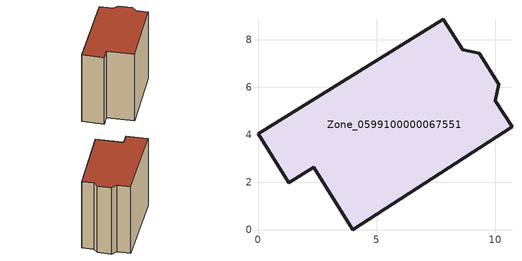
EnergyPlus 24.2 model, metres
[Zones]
Zone_0599100000067551
 floor ground (C_G): 9.31,7.43 10.15,6.12 10,5.43 10.7,4.33 3.98,0 2.34,2.62 1.3,1.97 0,4.04 7.81,8.85 8.63,7.58 z0
 wall outside (C_F): 7.81,8.85 0,4.04 1.3,1.97 2.34,2.62 3.98,0 10.7,4.33 10,5.43 10.15,6.12 9.31,7.43 8.63,7.58 7.81,8.85 z0:8.68
 roof outside (C_R): 8.63,7.58 7.81,8.85 0,4.04 1.3,1.97 2.34,2.62 3.98,0 10.7,4.33 10,5.43 10.15,6.12 9.31,7.43 z8.68
[BUILDING]
Pand.0599100000067551: North Axis=0; Terrain=City; Loads Convergence Tolerance Value=0.04; Temperature Convergence Tolerance Value=0.4; Solar Distribution=FullExterior; Maximum Number of Warmup Days=25; Minimum Number of Warmup Days=1
[Site:Location]
Rotterdam.The.Hague.AP_ZH_NLD Design_Conditions: Latitude=51.96; Longitude=4.45; Time Zone=1; Elevation=-4.5
[SITE:GROUNDTEMPERATURE:BUILDINGSURFACE]
18, 18, 18, 18, 18, 18, 18, 18, 18, 18, 18, 18
[MATERIAL] Thermal Absorptance=0.9; Solar Absorptance=0.7; Visible Absorptance=0.7
Name | Roughness | Thickness | Conductivity | Density | Specific Heat
G.TI.1946 | MediumSmooth | 0.15 | 1 | 540 | 1210
F.TI.1946 | Rough | 0.3 | 0.857143 | 1920 | 840
R.TI.1946 | MediumRough | 0.2 | 0.1 | 1500 | 1000
[CONSTRUCTION]
C_G: G.TI.1946
C_F: F.TI.1946
C_R: R.TI.1946
[ZONE]
Zone_0599100000067551: Type=1; Multiplier=1; Ceiling Height=Autocalculate; Volume=Autocalculate; Floor Area=autocalculate; Part of Total Floor Area=Yes
[ZONEINFILTRATION:DESIGNFLOWRATE]
Infil_Zone_0599100000067551: Zone or ZoneList or Space or SpaceList=Zone_0599100000067551; Schedule=AlwaysOn; Design Flow Rate Calculation Method=Flow/Area; Flow Rate per Floor Area=0.003; Constant Term Coefficient=1; Temperature Term Coefficient=0; Velocity Term Coefficient=0; Velocity Squared Term Coefficient=0
[HVACTEMPLATE:ZONE:IDEALLOADSAIRSYSTEM]
Zone_0599100000067551: Maximum Heating Supply Air Temperature=50; Minimum Cooling Supply Air Temperature=13; Maximum Heating Supply Air Humidity Ratio=0.0156; Minimum Cooling Supply Air Humidity Ratio=0.0077; Heating Limit=NoLimit; Cooling Limit=NoLimit; Dehumidification Control Type=ConstantSensibleHeatRatio; Cooling Sensible Heat Ratio=0.7; Dehumidification Setpoint=60; Humidification Control Type=None; Humidification Setpoint=30; Outdoor Air Method=None; Outdoor Air Flow Rate per Person=0.00944; Outdoor Air Flow Rate per Zone Floor Area=0; Outdoor Air Flow Rate per Zone=0; Demand Controlled Ventilation Type=None; Outdoor Air Economizer Type=NoEconomizer; Heat Recovery Type=None; Sensible Heat Recovery Effectiveness=0.7; Latent Heat Recovery Effectiveness=0.65
[ZONECONTROL:THERMOSTAT]
ThermostatControl_Zone_0599100000067551: Zone or ZoneList=Zone_0599100000067551; Control Type Schedule=DualSetpointControlType; Control 1=Thermostat_Zone_0599100000067551; Temperature Difference Between Cutout And Setpoint=0
[THERMOSTATSETPOINT:DUALSETPOINT]
Thermostat_Zone_0599100000067551: Heating Setpoint Temperature Schedule=HeatingSetpoint_Zone_0599100000067551; Cooling Setpoint Temperature Schedule=CoolingSetpoint_Zone_0599100000067551
[SCHEDULE:COMPACT]
HeatingSetpoint_Zone_0599100000067551: Through: 12/31, For: AllDays, Until: 24:00, 21
CoolingSetpoint_Zone_0599100000067551: Through: 12/31, For: AllDays, Until: 24:00, 24
DualSetpointControlType: Through: 12/31, For: AllDays, Until: 24:00, 4
AlwaysOn: Through: 12/31, For: AllDays, Until: 24:00, 1
